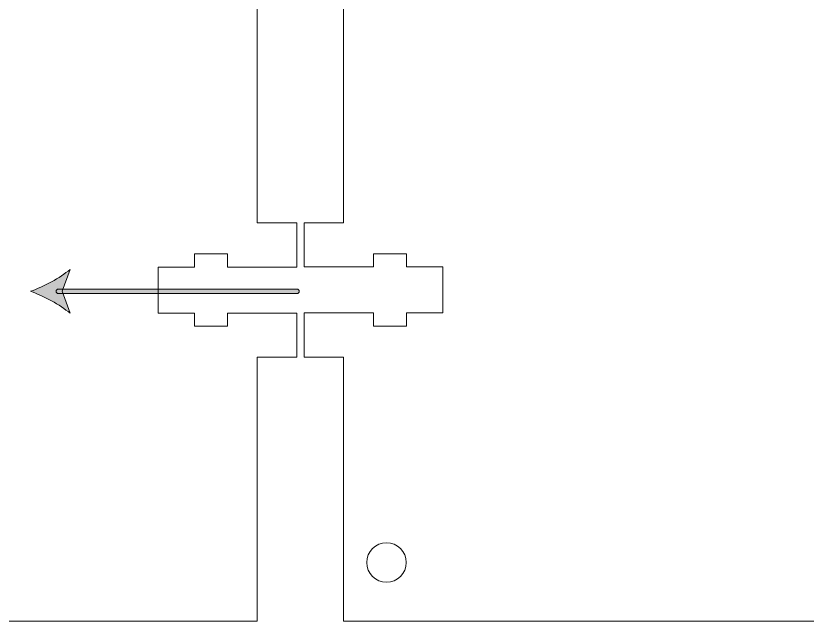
# Model space of a CAD drawing. Header units: inches. Extents: x -8 to 219, y 60 to 237.
# Drawn here: x 47.1 to 107.1, y 141.6 to 187.5 of the extents above; entities that cross this region are included whole.
import ezdxf

# ---------------------------------------------------------------- set-up
doc = ezdxf.new("R2010")
doc.units = ezdxf.units.IN
doc.header["$MEASUREMENT"] = 0
doc.layers.add('Ebene 1', color=7, linetype='Continuous')

# ---------------------------------------------------------------- blocks, each defined once
blk = doc.blocks.new('block 6')
at = {"layer": 'Ebene 1', "color": 1, "lineweight": 9}
blk.add_lwpolyline([(144.308, 222.397), (71.99, 222.397), (71.99, 202.397), (68.991, 202.397), (68.991, 192.202), (71.99, 192.202), (71.99, 171.823), (68.991, 171.823), (68.992, 168.489), (74.248, 168.489), (74.248, 169.477), (76.753, 169.477), (76.753, 168.489), (79.504, 168.489), (79.504, 164.997), (76.753, 164.997), (76.753, 163.974), (74.248, 163.974), (74.248, 164.997), (68.992, 164.997), (68.991, 161.628), (71.99, 161.628), (71.99, 141.627), (144.308, 141.627)], dxfattribs=at)
blk = doc.blocks.new('block 9')
at = {"layer": 'Ebene 1', "color": 1, "lineweight": 9}
blk.add_open_spline([(75.244, 144.572), (74.416, 144.572), (73.744, 145.244), (73.744, 146.072), (73.744, 146.901), (74.416, 147.572), (75.244, 147.572), (76.073, 147.572), (76.744, 146.901), (76.744, 146.072), (76.744, 145.244), (76.073, 144.572), (75.244, 144.572)], degree=3, knots=[0, 0, 0, 0, 1, 1, 1, 2, 2, 2, 3, 3, 3, 4, 4, 4, 4], dxfattribs=at)
blk = doc.blocks.new('block 146')
at = {"layer": 'Ebene 1', "color": 1, "lineweight": 9}
blk.add_lwpolyline([(63.194, 164.961), (63.194, 163.974), (60.689, 163.974), (60.689, 164.961), (57.938, 164.961), (57.938, 168.454), (60.689, 168.454), (60.689, 169.477), (63.194, 169.477), (63.194, 168.454), (68.45, 168.454), (68.451, 171.823), (65.452, 171.823), (65.452, 222.397), (39.438, 237.397), (-1.796, 165.978), (40.54, 141.628), (65.452, 141.627), (65.452, 161.628), (68.451, 161.628), (68.45, 164.961), (63.194, 164.961)], dxfattribs=at)
blk = doc.blocks.new('block 168')
at = {"layer": 'Ebene 1', "lineweight": 0}
blk.add_open_spline([(68.451, 166.448), (68.451, 166.448), (50.373, 166.448), (50.373, 166.448), (50.276, 166.448), (50.198, 166.527), (50.198, 166.623), (50.198, 166.72), (50.276, 166.798), (50.373, 166.798), (50.373, 166.798), (68.451, 166.798), (68.451, 166.798), (68.547, 166.798), (68.626, 166.72), (68.626, 166.623), (68.626, 166.527), (68.547, 166.448), (68.451, 166.448)], degree=3, knots=[0, 0, 0, 0, 1, 1, 1, 2, 2, 2, 3, 3, 3, 4, 4, 4, 5, 5, 5, 6, 6, 6, 6], dxfattribs=at)
blk = doc.blocks.new('block 169')
at = {"layer": 'Ebene 1'}
h = blk.add_hatch(color=112, dxfattribs=at)
h.dxf.hatch_style = 2
edge = h.paths.add_edge_path()
edge.add_spline(control_points=[(68.451, 166.448), (68.451, 166.448), (50.373, 166.448), (50.373, 166.448), (50.276, 166.448), (50.198, 166.527), (50.198, 166.623), (50.198, 166.72), (50.276, 166.798), (50.373, 166.798), (50.373, 166.798), (68.451, 166.798), (68.451, 166.798), (68.547, 166.798), (68.626, 166.72), (68.626, 166.623), (68.626, 166.527), (68.547, 166.448), (68.451, 166.448)], knot_values=[0, 0, 0, 0, 1, 1, 1, 2, 2, 2, 3, 3, 3, 4, 4, 4, 5, 5, 5, 6, 6, 6, 6], degree=3, periodic=1)
at = {"layer": 'Ebene 1', "lineweight": 0}
blk.add_open_spline([(68.451, 166.448), (68.451, 166.448), (50.373, 166.448), (50.373, 166.448), (50.276, 166.448), (50.198, 166.527), (50.198, 166.623), (50.198, 166.72), (50.276, 166.798), (50.373, 166.798), (50.373, 166.798), (68.451, 166.798), (68.451, 166.798), (68.547, 166.798), (68.626, 166.72), (68.626, 166.623), (68.626, 166.527), (68.547, 166.448), (68.451, 166.448)], degree=3, knots=[0, 0, 0, 0, 1, 1, 1, 2, 2, 2, 3, 3, 3, 4, 4, 4, 5, 5, 5, 6, 6, 6, 6], dxfattribs=at)
blk = doc.blocks.new('block 170')
at = {"layer": 'Ebene 1', "lineweight": 0}
blk.add_open_spline([(48.261, 166.623), (49.255, 166.992), (50.488, 167.621), (51.252, 168.288), (51.252, 168.288), (50.65, 166.623), (50.65, 166.623), (50.65, 166.623), (51.252, 164.959), (51.252, 164.959), (50.488, 165.626), (49.255, 166.255), (48.261, 166.623)], degree=3, knots=[0, 0, 0, 0, 1, 1, 1, 2, 2, 2, 3, 3, 3, 4, 4, 4, 4], dxfattribs=at)
blk = doc.blocks.new('block 171')
at = {"layer": 'Ebene 1'}
h = blk.add_hatch(color=112, dxfattribs=at)
h.dxf.hatch_style = 2
edge = h.paths.add_edge_path()
edge.add_spline(control_points=[(48.261, 166.623), (49.255, 166.992), (50.488, 167.621), (51.252, 168.288), (51.252, 168.288), (50.65, 166.623), (50.65, 166.623), (50.65, 166.623), (51.252, 164.959), (51.252, 164.959), (50.488, 165.626), (49.255, 166.255), (48.261, 166.623)], knot_values=[0, 0, 0, 0, 1, 1, 1, 2, 2, 2, 3, 3, 3, 4, 4, 4, 4], degree=3, periodic=1)
at = {"layer": 'Ebene 1', "lineweight": 0}
blk.add_open_spline([(48.261, 166.623), (49.255, 166.992), (50.488, 167.621), (51.252, 168.288), (51.252, 168.288), (50.65, 166.623), (50.65, 166.623), (50.65, 166.623), (51.252, 164.959), (51.252, 164.959), (50.488, 165.626), (49.255, 166.255), (48.261, 166.623)], degree=3, knots=[0, 0, 0, 0, 1, 1, 1, 2, 2, 2, 3, 3, 3, 4, 4, 4, 4], dxfattribs=at)

msp = doc.modelspace()

# ---------------------------------------------------------------- block references
at = {"layer": 'Ebene 1'}
for name in ['block 146', 'block 6', 'block 170', 'block 171', 'block 168', 'block 169', 'block 9']:
    msp.add_blockref(name, (0, 0), dxfattribs=at)

doc.saveas('drawing.dxf')
